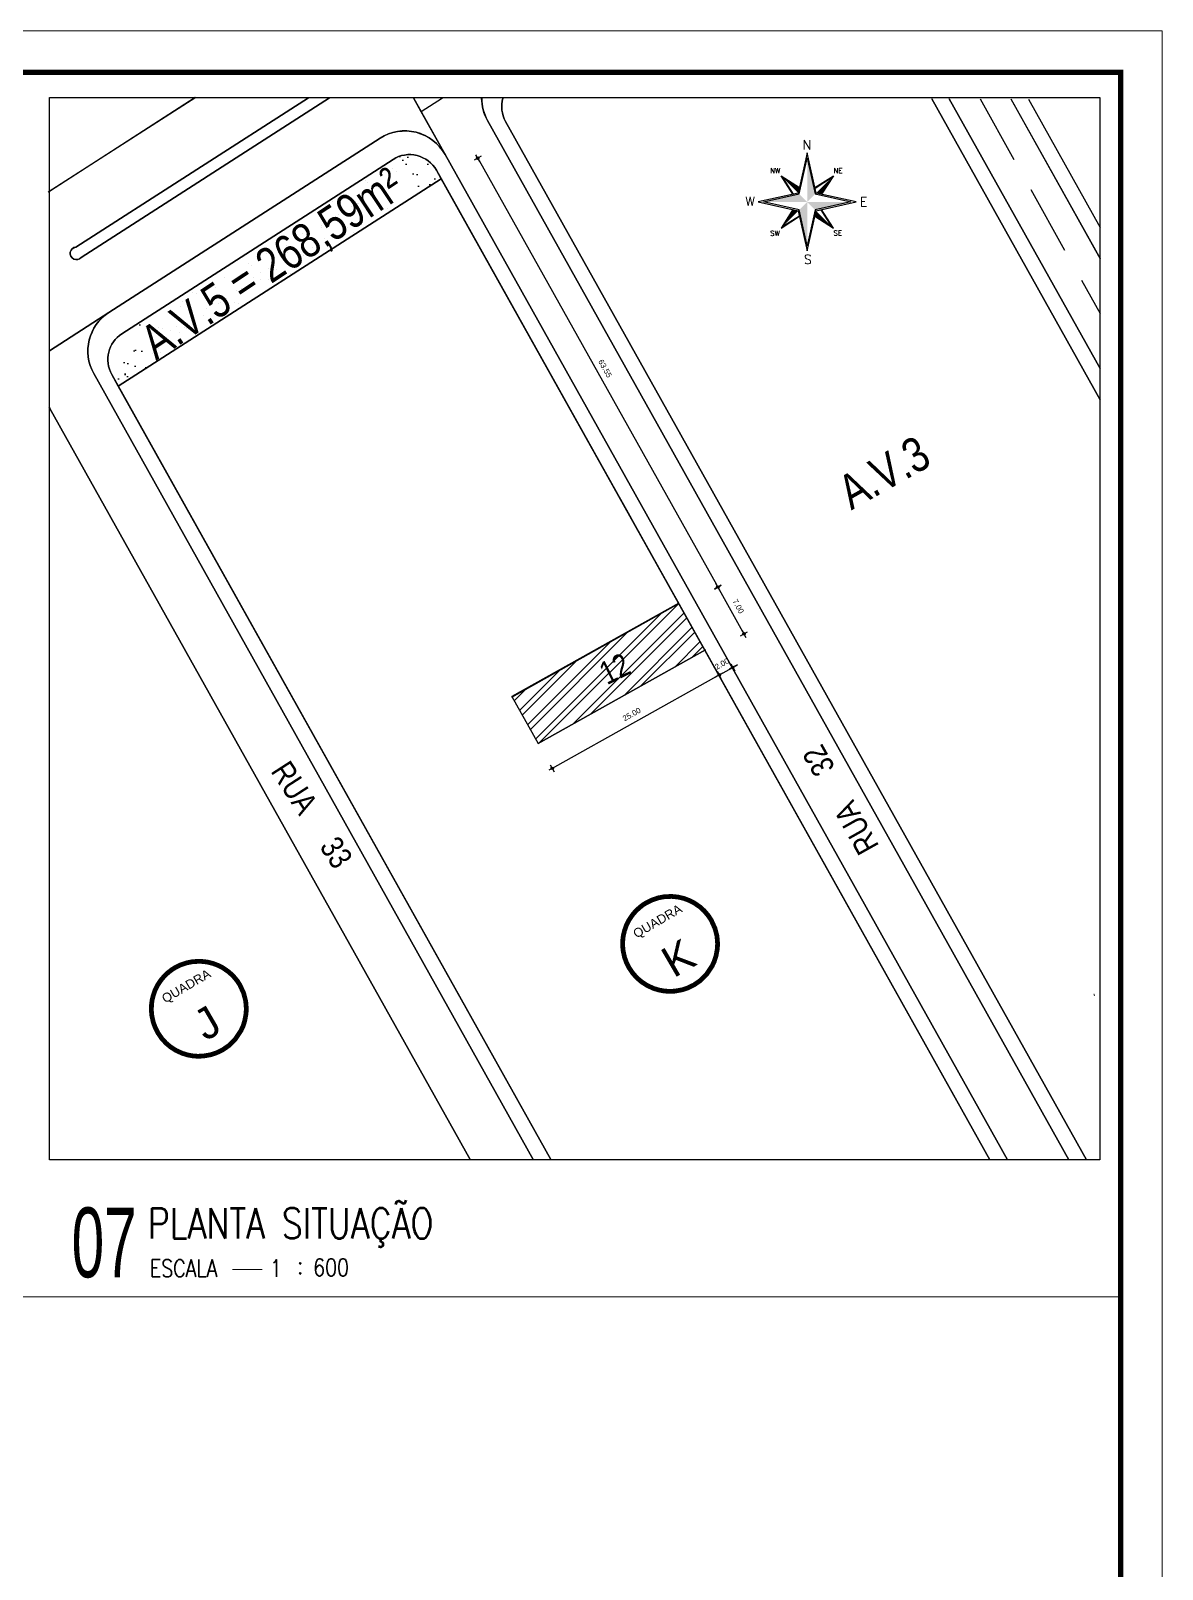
# Model space of a CAD drawing. Header units: millimetres. Extents: x 1345 to 2117, y 1214 to 1365.
# Drawn here: x 1890.6 to 1911.02, y 1268.28 to 1296.04 of the extents above; entities that cross this region are included whole.
import ezdxf
from ezdxf.enums import TextEntityAlignment as Align

# ---------------------------------------------------------------- set-up
doc = ezdxf.new("R2010")
doc.units = ezdxf.units.MM
doc.header["$LTSCALE"] = 0.5
doc.linetypes.add('HIDDEN', pattern=[0.375, 0.25, -0.125])
for name, color, linetype in [('02', 2, 'Continuous'), ('BOUNDARY VERDES', 92, 'Continuous'), ('Calçada', 1, 'Continuous'), ('EIXO', 1, 'HIDDEN'), ('HACHURA A.VERDE', 86, 'Continuous'), ('HACHURA CALÇADA', 253, 'Continuous'), ('Hachura Pavimentação', 254, 'Continuous'), ('IND_QDª', 6, 'Continuous'), ('MEIOFIO', 2, 'Continuous'), ('NOMERUAS', 7, 'Continuous'), ('NORTE', 2, 'Continuous'), ('QUADRA', 4, 'Continuous')]:
    doc.layers.add(name, color=color, linetype=linetype)
for name, color, linetype, lineweight in [('E-TXT-G', 3, 'Continuous', 30), ('E-TXT-W', 7, 'Continuous', 15), ('E-TXT-Y', 2, 'Continuous', 40)]:
    doc.layers.add(name, color=color, linetype=linetype, lineweight=lineweight)
doc.styles.add('COMPLEX', font='complex', dxfattribs={"oblique": 9})
doc.styles.add('REG140', font='romans.shx', dxfattribs={"width": 0.8, "height": 0.35})
doc.styles.add('REG80', font='romans.shx', dxfattribs={"width": 0.8, "height": 0.1})
doc.styles.add('SANSSERIF', font='sas_____.pfb', dxfattribs={"height": 1})
doc.styles.add('SANSSERIF2', font='sanssb__.ttf', dxfattribs={"width": 0.8})
doc.styles.get("Standard").update_dxf_attribs({"font": 'arial.ttf'})
doc.styles.add('STYLE1', font='sanss___.ttf')
doc.dimstyles.new('ESCALA50', dxfattribs={"dimtxt": 0.1, "dimasz": 0.05, "dimexe": 0.18, "dimexo": 0.06, "dimgap": 0.1, "dimtad": 1, "dimzin": 4, "dimdsep": 46, "dimtxsty": 'Standard', "dimblk": 'BOLA', "dimcen": -0.06, "dimse1": 1, "dimse2": 1, "dimclrd": 7, "dimclrt": 7, "dimadec": 0, "dimazin": 0, "dimtfac": 1, "dimtix": 1, "dimtmove": 0, "dimatfit": 3, "dimldrblk": 'BOLA', "dimfxl": 0, "dimtolj": 1, "dimtzin": 4, "dimarcsym": 0})

# ---------------------------------------------------------------- blocks, each defined once
blk = doc.blocks.new('IND_DES')
at = {"layer": 'E-TXT-W'}
blk.add_line((0.0269, -0.2428), (0.1984, -0.2428), dxfattribs=at)
at = {"layer": 'E-TXT-G', "style": 'REG80', "width": 0.8}
for s, p in [('ESCALA', (-0.4463, -0.2864)), ('1', (0.2426, -0.2864)), (':', (0.3988, -0.2706))]:
    blk.add_text(s, height=0.1, dxfattribs=at).set_placement(p)
blk.add_attdef('ESCALA', (0.4897, -0.2812), '', height=0.1, dxfattribs=at)
at = {"layer": 'E-TXT-W', "style": 'SANSSERIF2', "width": 0.6}
blk.add_attdef('00', text='', height=0.4, dxfattribs=at).set_placement((-0.7083, -0.2881), align=Align.CENTER)
at = {"layer": 'E-TXT-Y', "style": 'REG140', "width": 0.8}
for tag, p in [('PROJETO', (-0.4563, 0.1829)), ('DESENHO', (-0.4582, -0.0658))]:
    blk.add_attdef(tag, p, '', height=0.175, dxfattribs=at)
blk = doc.blocks.new('NUM_quadra')
at = {"color": 6, "const_width": 0.02}
blk.add_lwpolyline([(-0.0134, 0.1996), (-0.034, 0.1971), (-0.0579, 0.1914), (-0.0779, 0.1842), (-0.0981, 0.1743), (-0.1208, 0.1594), (-0.1377, 0.145), (-0.1521, 0.1299), (-0.1625, 0.1166), (-0.1764, 0.0942), (-0.1852, 0.0754), (-0.1941, 0.0483), (-0.1985, 0.0243), (-0.2, 0), (-0.1977, -0.0299), (-0.1921, -0.0556), (-0.1839, -0.0786), (-0.1713, -0.1033), (-0.1546, -0.1269), (-0.1389, -0.1439), (-0.1219, -0.1586), (-0.1046, -0.1705), (-0.0831, -0.1819), (-0.0531, -0.1928), (-0.0302, -0.1977), (0, -0.2), (0.0309, -0.1976), (0.0677, -0.1882), (0.1069, -0.169), (0.124, -0.1569), (0.1407, -0.1421), (0.1614, -0.1181), (0.1737, -0.0992), (0.187, -0.071), (0.1962, -0.0386), (0.2, 0), (0.1989, 0.0205), (0.1943, 0.0473), (0.1871, 0.0707), (0.1741, 0.0984), (0.1635, 0.1151), (0.1472, 0.1354), (0.1285, 0.1533), (0.1063, 0.1694), (0.0782, 0.1841), (0.0533, 0.1928), (0.0267, 0.1982), (0, 0.2)], close=True, dxfattribs=at)
blk.add_circle((0, 0), 0.2)
at = {"color": 3, "insert": (-0.1114, 0.1285), "char_height": 0.038, "width": 0.2663, "attachment_point": 1, "style": 'STYLE1'}
blk.add_mtext('\\fArial|b0|i0|c0|p34;QUADRA', dxfattribs=at)
at = {"color": 3, "style": 'STYLE1'}
blk.add_attdef('00', text='', height=0.13, dxfattribs=at).set_placement((0, -0.1335), align=Align.CENTER)
blk = doc.blocks.new('BOLA')
for p, q in [((-1.44, 0), (1.44, 0)), ((0, -1.44), (0, 1.44))]:
    blk.add_line(p, q)
blk.add_circle((0, 0), 0.452)
blk = doc.blocks.new('*D66')
at = {"color": 7, "linetype": 'ByBlock', "lineweight": -2, "transparency": 16777216}
blk.add_line((1903.022, 1285.96), (1903.446, 1285.203), dxfattribs=at)
at = {"layer": 'Defpoints', "color": 0, "linetype": 'ByBlock', "transparency": 16777216}
for p in [(1902.336, 1285.634), (1903.47, 1285.16), (1902.808, 1284.789)]:
    blk.add_point(p, dxfattribs=at)
at = {"color": 7, "linetype": 'ByBlock', "lineweight": -2, "transparency": 16777216, "xscale": 0.05, "yscale": 0.05, "zscale": 0.05}
for p, rotation in [((1902.998, 1286.004), 119.2214574068568), ((1903.47, 1285.16), 299.2214574068568)]:
    blk.add_blockref('BOLA', p, dxfattribs=dict(at, rotation=rotation))
at = {"color": 7, "linetype": 'ByBlock', "transparency": 16777216, "insert": (1903.366, 1285.656), "char_height": 0.1, "attachment_point": 5, "rotation": 299.2215}
blk.add_mtext('\\A1;7.00', dxfattribs=at)
blk = doc.blocks.new('*D166')
at = {"color": 7, "linetype": 'ByBlock', "lineweight": -2, "transparency": 16777216}
blk.add_line((1900.054, 1282.758), (1902.982, 1284.395), dxfattribs=at)
at = {"layer": 'Defpoints', "color": 0, "linetype": 'ByBlock', "transparency": 16777216}
for p in [(1902.774, 1284.87), (1903.026, 1284.42), (1899.759, 1283.183)]:
    blk.add_point(p, dxfattribs=at)
at = {"color": 7, "linetype": 'ByBlock', "lineweight": -2, "transparency": 16777216, "xscale": 0.05, "yscale": 0.05, "zscale": 0.05}
for p, rotation in [((1903.026, 1284.42), 29.22125064384459), ((1900.01, 1282.733), 209.2212506438446)]:
    blk.add_blockref('BOLA', p, dxfattribs=dict(at, rotation=rotation))
at = {"color": 7, "linetype": 'ByBlock', "transparency": 16777216, "insert": (1901.444, 1283.708), "char_height": 0.1, "attachment_point": 5, "rotation": 29.2213}
blk.add_mtext('\\A1;25.00', dxfattribs=at)
blk = doc.blocks.new('*D167')
at = {"color": 7, "linetype": 'ByBlock', "lineweight": -2, "transparency": 16777216}
for p, q in [((1903.026, 1284.42), (1903.267, 1284.555)), ((1903.311, 1284.579), (1903.354, 1284.604)), ((1902.982, 1284.395), (1902.939, 1284.371))]:
    blk.add_line(p, q, dxfattribs=at)
at = {"layer": 'Defpoints', "color": 0, "linetype": 'ByBlock', "transparency": 16777216}
for p in [(1903.003, 1284.46), (1903.245, 1284.595), (1903.267, 1284.555)]:
    blk.add_point(p, dxfattribs=at)
at = {"color": 7, "linetype": 'ByBlock', "lineweight": -2, "transparency": 16777216, "xscale": 0.05, "yscale": 0.05, "zscale": 0.05}
for p, rotation in [((1903.026, 1284.42), 29.2212506438009), ((1903.267, 1284.555), 209.2212506438009)]:
    blk.add_blockref('BOLA', p, dxfattribs=dict(at, rotation=rotation))
at = {"color": 7, "linetype": 'ByBlock', "transparency": 16777216, "insert": (1903.073, 1284.619), "char_height": 0.1, "attachment_point": 5, "rotation": 29.2213}
blk.add_mtext('\\A1;2.00', dxfattribs=at)
blk = doc.blocks.new('*D168')
at = {"color": 7, "lineweight": -2, "transparency": 16777216}
blk.add_line((1898.691, 1293.7), (1902.973, 1286.048), dxfattribs=at)
at = {"layer": 'Defpoints', "color": 0, "transparency": 16777216}
for p in [(1898.004, 1293.373), (1902.998, 1286.004), (1902.336, 1285.634)]:
    blk.add_point(p, dxfattribs=at)
at = {"color": 7, "lineweight": -2, "transparency": 16777216, "xscale": 0.05, "yscale": 0.05, "zscale": 0.05}
for p, rotation in [((1898.666, 1293.743), 119.2353390134678), ((1902.998, 1286.004), 299.2353390134678)]:
    blk.add_blockref('BOLA', p, dxfattribs=dict(at, rotation=rotation))
at = {"color": 7, "transparency": 16777216, "insert": (1900.964, 1289.948), "char_height": 0.1, "attachment_point": 5, "rotation": 299.2353}
blk.add_mtext('\\A1;63.55', dxfattribs=at)

msp = doc.modelspace()

# ---------------------------------------------------------------- hatches: boundary and pattern name
at = {"linetype": 'ByBlock'}
h = msp.add_hatch(dxfattribs=at)
h.set_pattern_fill('ANSI32', color=6, scale=0.03)
h.set_pattern_definition([(45, (442.80406, 252.6926), (-0.202055763, 0.202055763), []), (45, (442.93876, 252.6926), (-0.202055763, 0.202055763), [])])
edge = h.paths.add_edge_path()
edge.add_line((1899.286, 1284.027), (1902.302, 1285.714))
edge.add_line((1902.774, 1284.87), (1899.759, 1283.183))
at = {"layer": 'HACHURA A.VERDE', "linetype": 'ByBlock'}
h = msp.add_hatch(dxfattribs=at)
h.set_pattern_fill('AR-SAND', color=256, scale=0.011057, angle=29.2229, style=0)
h.set_pattern_definition([(66.72291, (1814.46984, 910.69934), (-0.27962007, 0.4636156), [0, -0.4268717, 0, -0.4774223, 0, -0.45635956]), (36.7229, (1814.46984, 910.69934), (0.0468255, 0.9343388), [0, -0.23028606, 0, -0.3847462, 0, -0.14743924]), (356.72291, (1814.1684, 910.5307), (0.76248115, 0.42835724), [0, -0.14041833, 0, -0.505506, 0, -0.65996614]), (346.7229, (1814.1684, 910.5307), (0.6164478, 0.6272733), [0, -0.07020916, 0, -0.33138725, 0, -0.3791295])])
h.paths.add_polyline_path([(1897.919, 1293.524, 0.432254), (1897.138, 1293.72), (1892.246, 1290.575, 0.396401), (1892.062, 1289.84), (1892.18, 1289.63), (1898.004, 1293.373)])

# ---------------------------------------------------------------- linework, layer by layer
at = {"color": 6, "linetype": 'ByBlock'}
for p, q in [((1900.403, 1289.084), (1900.875, 1288.24)), ((1900.875, 1288.24), (1901.348, 1287.396)), ((1901.348, 1287.396), (1901.82, 1286.551)), ((1901.348, 1287.396), (1901.82, 1286.551)), ((1901.82, 1286.551), (1902.292, 1285.707)), ((1901.82, 1286.551), (1902.292, 1285.707)), ((1899.281, 1284.019), (1902.297, 1285.706)), ((1902.297, 1285.706), (1899.281, 1284.019)), ((1899.282, 1284.028), (1902.297, 1285.715)), ((1902.297, 1285.715), (1899.282, 1284.028)), ((1899.286, 1284.027), (1902.302, 1285.714)), ((1899.759, 1283.183), (1902.774, 1284.87)), ((1902.774, 1284.87), (1899.759, 1283.183))]:
    msp.add_line(p, q, dxfattribs=at)
at = {"color": 6}
msp.add_line((1899.282, 1284.028), (1899.759, 1283.183), dxfattribs=at)
at = {"color": 6, "linetype": 'ByBlock'}
msp.add_lwpolyline([(1909.889, 1275.671), (1890.938, 1275.671), (1890.938, 1294.84), (1909.889, 1294.84)], close=True, dxfattribs=at)
at = {"layer": '02', "lineweight": 18}
for p, q in [((1910.267, 1279.803), (1910.267, 1252.242)), ((1890.161, 1273.197), (1910.245, 1273.197))]:
    msp.add_line(p, q, dxfattribs=at)
msp.add_lwpolyline([(1849.817, 1251.492), (1911.017, 1251.492), (1911.017, 1296.042), (1849.817, 1296.042)], close=True, dxfattribs=at)
at = {"layer": '02', "lineweight": 18, "const_width": 0.1}
msp.add_lwpolyline([(1850.567, 1252.242), (1910.267, 1252.242), (1910.267, 1295.292), (1850.567, 1295.292)], close=True, dxfattribs=at)
at = {"layer": 'BOUNDARY VERDES'}
msp.add_lwpolyline([(1899.118, 1294.826, 0.198478), (1899.168, 1294.407), (1909.648, 1275.671)], format="xyb", dxfattribs=at)
msp.add_lwpolyline([(1909.895, 1289.384), (1906.858, 1294.813)], dxfattribs=at)
msp.add_lwpolyline([(1892.246, 1290.575, 0.396401), (1892.062, 1289.84), (1892.18, 1289.63), (1898.004, 1293.373), (1897.919, 1293.524, 0.432254), (1897.138, 1293.72)], format="xyb", close=True, dxfattribs=at)
at = {"layer": 'Calçada'}
for p, q in [((1893.577, 1294.84), (1890.914, 1293.129)), ((1895.61, 1294.832), (1891.416, 1292.137)), ((1895.992, 1294.831), (1891.51, 1291.951)), ((1907.175, 1294.813), (1909.896, 1289.949)), ((1898.842, 1294.423), (1909.331, 1275.672)), ((1896.904, 1294.103), (1892.012, 1290.959)), ((1898.076, 1293.81), (1908.222, 1275.672)), ((1891.736, 1289.857), (1899.669, 1275.675)), ((1890.947, 1289.229), (1898.528, 1275.676))]:
    msp.add_line(p, q, dxfattribs=at)
for centre, radius, start, end in [((1899.566, 1294.828), 0.829, 180.0779, 209.2212), ((1897.352, 1293.406), 0.829, 29.2212, 122.7276), ((1891.425, 1292.025), 0.113, 94.516, 319.1448), ((1892.46, 1290.261), 0.829, 122.7276, 209.2213), ((1890.223, 1288.824), 0.829, 29.2213, 30.8103)]:
    msp.add_arc(centre, radius, start, end, dxfattribs=at)
at = {"layer": 'EIXO', "linetype": 'HIDDEN', "ltscale": 10}
for q in [(1909.896, 1290.939), (1909.896, 1290.94), (1909.896, 1290.94)]:
    msp.add_line((1907.73, 1294.812), q, dxfattribs=at)
at = {"layer": 'HACHURA A.VERDE'}
for points in [[(1909.787, 1278.655), (1909.78, 1278.651)], [(1909.786, 1278.639), (1909.8, 1278.646)]]:
    msp.add_lwpolyline(points, dxfattribs=at)
at = {"layer": 'HACHURA CALÇADA'}
for points in [[(1895.61, 1294.832), (1891.416, 1292.137, 1.49137), (1891.51, 1291.951), (1895.992, 1294.831)], [(1898.736, 1294.827, 0.127852), (1898.842, 1294.423), (1909.331, 1275.672)], [(1898.736, 1294.827, 0.127852), (1898.842, 1294.423), (1909.331, 1275.672)], [(1909.648, 1275.671), (1899.168, 1294.407, -0.198478), (1899.118, 1294.826)], [(1908.222, 1275.672), (1898.076, 1293.81, 0.432254), (1896.904, 1294.103), (1892.012, 1290.959, 0.396401), (1891.736, 1289.857), (1899.669, 1275.675)], [(1899.986, 1275.675), (1892.18, 1289.63), (1892.062, 1289.84, -0.396401), (1892.246, 1290.575), (1897.138, 1293.72, -0.432254), (1897.919, 1293.524), (1907.905, 1275.672)], [(1898.528, 1275.676), (1890.947, 1289.229, 0.006933), (1890.936, 1289.249, 0.006933)]]:
    msp.add_lwpolyline(points, format="xyb", dxfattribs=at)
for points in [[(1906.858, 1294.813), (1909.895, 1289.384)], [(1909.896, 1289.949), (1907.175, 1294.813)], [(1909.896, 1289.949), (1907.175, 1294.813)]]:
    msp.add_lwpolyline(points, dxfattribs=at)
at = {"layer": 'Hachura Pavimentação'}
for points in [[(1893.57, 1294.835), (1890.938, 1293.144)], [(1897.506, 1294.829), (1898.076, 1293.81)], [(1898.032, 1294.828), (1897.646, 1294.58)], [(1898.032, 1294.828), (1897.646, 1294.58), (1898.076, 1293.81), (1908.222, 1275.672)], [(1890.938, 1290.269), (1892.012, 1290.959)]]:
    msp.add_lwpolyline(points, dxfattribs=at)
for points in [[(1890.938, 1290.269), (1892.012, 1290.959), (1896.904, 1294.103, -0.432254), (1898.076, 1293.81), (1897.646, 1294.58), (1897.506, 1294.829)], [(1895.992, 1294.831), (1891.51, 1291.951, -1.49137), (1891.416, 1292.137), (1895.61, 1294.832)], [(1909.331, 1275.672), (1898.842, 1294.423, -0.127852), (1898.736, 1294.827)], [(1899.669, 1275.675), (1891.736, 1289.857, -0.396401), (1892.012, 1290.959), (1890.938, 1290.269)], [(1890.938, 1289.245, -0.005683), (1890.947, 1289.229), (1898.528, 1275.676)]]:
    msp.add_lwpolyline(points, format="xyb", dxfattribs=at)
at = {"layer": 'MEIOFIO'}
for q in [(1909.897, 1291.929), (1909.897, 1291.93), (1909.897, 1291.93), (1909.897, 1291.93), (1909.897, 1291.93)]:
    msp.add_line((1908.285, 1294.811), q, dxfattribs=at)
at = {"layer": 'NORTE'}
for p, q in [((1904.611, 1293.838), (1904.45, 1293.114)), ((1904.467, 1293.097), (1904.611, 1293.743)), ((1904.772, 1293.114), (1904.611, 1293.838)), ((1904.611, 1293.743), (1904.754, 1293.097)), ((1904.138, 1293.427), (1904.472, 1293.214)), ((1904.351, 1293.092), (1904.138, 1293.427)), ((1904.361, 1293.095), (1904.171, 1293.393)), ((1904.749, 1293.214), (1905.084, 1293.427)), ((1904.752, 1293.204), (1905.05, 1293.394)), ((1905.084, 1293.427), (1904.871, 1293.093)), ((1904.45, 1293.114), (1903.727, 1292.954)), ((1903.821, 1292.954), (1904.467, 1293.097)), ((1904.754, 1293.097), (1905.4, 1292.954)), ((1905.495, 1292.954), (1904.772, 1293.114)), ((1903.727, 1292.954), (1904.45, 1292.793)), ((1904.467, 1292.81), (1903.821, 1292.954)), ((1904.351, 1292.815), (1904.138, 1292.481)), ((1904.45, 1292.793), (1904.611, 1292.07)), ((1904.611, 1292.164), (1904.467, 1292.81)), ((1904.754, 1292.81), (1904.611, 1292.164)), ((1904.611, 1292.07), (1904.772, 1292.793)), ((1905.4, 1292.954), (1904.754, 1292.81)), ((1904.772, 1292.793), (1905.495, 1292.954)), ((1905.051, 1292.514), (1904.861, 1292.813)), ((1905.084, 1292.481), (1904.871, 1292.815)), ((1904.138, 1292.481), (1904.472, 1292.694)), ((1904.171, 1292.514), (1904.47, 1292.704)), ((1904.75, 1292.694), (1905.084, 1292.481))]:
    msp.add_line(p, q, dxfattribs=at)
for points in [[(1904.754, 1293.097), (1904.611, 1293.743), (1904.611, 1292.954)], [(1904.45, 1293.114), (1904.47, 1293.203), (1904.171, 1293.393)], [(1905.05, 1293.394), (1904.772, 1293.114), (1904.86, 1293.095)], [(1904.467, 1293.097), (1903.821, 1292.954), (1904.611, 1292.954)], [(1904.45, 1292.793), (1904.171, 1292.514), (1904.361, 1292.813)], [(1904.467, 1292.81), (1904.611, 1292.164), (1904.611, 1292.954)], [(1905.4, 1292.954), (1904.611, 1292.954), (1904.754, 1292.81)], [(1904.772, 1292.793), (1905.051, 1292.514), (1904.752, 1292.704)]]:
    msp.add_solid(points, dxfattribs=at)
at = {"layer": 'QUADRA'}
for p, q in [((1908.602, 1294.81), (1909.897, 1292.495)), ((1908.602, 1294.81), (1909.897, 1292.495)), ((1908.602, 1294.81), (1909.897, 1292.495)), ((1908.602, 1294.81), (1909.897, 1292.495)), ((1897.138, 1293.72), (1892.246, 1290.575)), ((1898.004, 1293.373), (1892.18, 1289.63)), ((1897.919, 1293.524), (1907.905, 1275.672)), ((1892.062, 1289.84), (1899.986, 1275.675))]:
    msp.add_line(p, q, dxfattribs=at)
msp.add_lwpolyline([(1907.905, 1275.672), (1898.004, 1293.373), (1892.18, 1289.63), (1899.986, 1275.675)], dxfattribs=at)
for centre, start, end in [((1897.437, 1293.254), 29.2212, 122.7276), ((1892.544, 1290.11), 122.7276, 209.2213)]:
    msp.add_arc(centre, 0.553, start, end, dxfattribs=at)

# ---------------------------------------------------------------- block references
at = {"lineweight": 18}
ref = msp.add_blockref('IND_DES', (1894.154, 1274.457), dxfattribs=dict(at, xscale=3.147421443426706, yscale=3.147421443426706, zscale=3.147421443426706))
ref.add_attrib('00', '07', dxfattribs={"layer": 'E-TXT-W', "height": 1.259, "style": 'SANSSERIF', "width": 0.6}).set_placement((1891.925, 1273.55), align=Align.CENTER)
ref.add_attrib('DESENHO', 'PLANTA SITUAÇÃO', (1892.712, 1274.249), dxfattribs={"layer": 'E-TXT-Y', "height": 0.5508, "style": 'REG140', "width": 0.8})
ref.add_attrib('ESCALA', '600', (1895.696, 1273.571), dxfattribs={"layer": 'E-TXT-G', "height": 0.3147, "style": 'REG80', "width": 0.8})
at = {"layer": 'IND_QDª', "xscale": 4.284961571020387, "yscale": 4.284961571016191, "zscale": 4.284961571018217, "rotation": 30.16451673907225}
for p, values in [((1902.137, 1279.566), {'00': 'K'}), ((1893.633, 1278.395), {'00': 'J'})]:
    msp.add_blockref('NUM_quadra', p, dxfattribs=at).add_auto_attribs(values)

# ---------------------------------------------------------------- texts
at = {"layer": 'HACHURA A.VERDE', "color": 7, "linetype": 'Continuous', "style": 'SANSSERIF', "width": 0.8}
for s, height, rotation, p in [('A.V.5 = 268,59m² ', 0.62193, 33.6557, (1892.861, 1290.087)), ('A.V.3 ', 0.6219, 29.3902, (1905.406, 1287.385))]:
    msp.add_text(s, height=height, rotation=rotation, dxfattribs=at).set_placement(p)
at = {"layer": 'NOMERUAS', "linetype": 'Continuous', "style": 'SANSSERIF', "width": 0.8}
msp.add_text('12', height=0.4146, rotation=26.2679, dxfattribs=at).set_placement((1901.136, 1284.532), align=Align.MIDDLE_CENTER)
for s, rotation, p in [('RUA     32', 119.2481, (1905.916, 1281.332, -8.472)), ('RUA     33', 302.8467, (1894.921, 1282.682))]:
    msp.add_text(s, height=0.4146, rotation=rotation, dxfattribs=at).set_placement(p)
at = {"layer": 'NORTE', "style": 'COMPLEX'}
for s, height, p in [('N', 0.165, (1904.53, 1293.902)), ('NW', 0.0922, (1903.943, 1293.471)), ('NE', 0.0922, (1905.085, 1293.471)), ('W', 0.165, (1903.497, 1292.883)), ('E', 0.165, (1905.563, 1292.874)), ('SW', 0.0922, (1903.943, 1292.341)), ('SE', 0.0922, (1905.085, 1292.346)), ('S', 0.165, (1904.55, 1291.834))]:
    msp.add_text(s, height=height, dxfattribs=at).set_placement(p)

# ---------------------------------------------------------------- dimensions: what is measured, and where the dimension line sits
dim = msp.add_aligned_dim(p1=(1898.004, 1293.373), p2=(1902.336, 1285.634), distance=0.759, text='63.55', dimstyle='ESCALA50')
dim.commit()
dim.dimension.update_dxf_attribs({"geometry": '*D168', "text_midpoint": (1900.964, 1289.948)})
at = {"color": 6, "linetype": 'ByBlock'}
for p1, p2, distance, text, picture, middle in [((1902.336, 1285.634), (1902.808, 1284.789), 0.759, '7.00', '*D66', (1903.366, 1285.656)), ((1899.759, 1283.183), (1902.774, 1284.87), -0.515, '25.00', '*D166', (1901.444, 1283.708)), ((1903.003, 1284.46), (1903.245, 1284.595), -0.046, '2.00', '*D167', (1903.073, 1284.619))]:
    dim = msp.add_aligned_dim(p1=p1, p2=p2, distance=distance, text=text, dimstyle='ESCALA50', dxfattribs=at)
    dim.commit()
    dim.dimension.update_dxf_attribs({"geometry": picture, "text_midpoint": middle})

doc.saveas('drawing.dxf')
